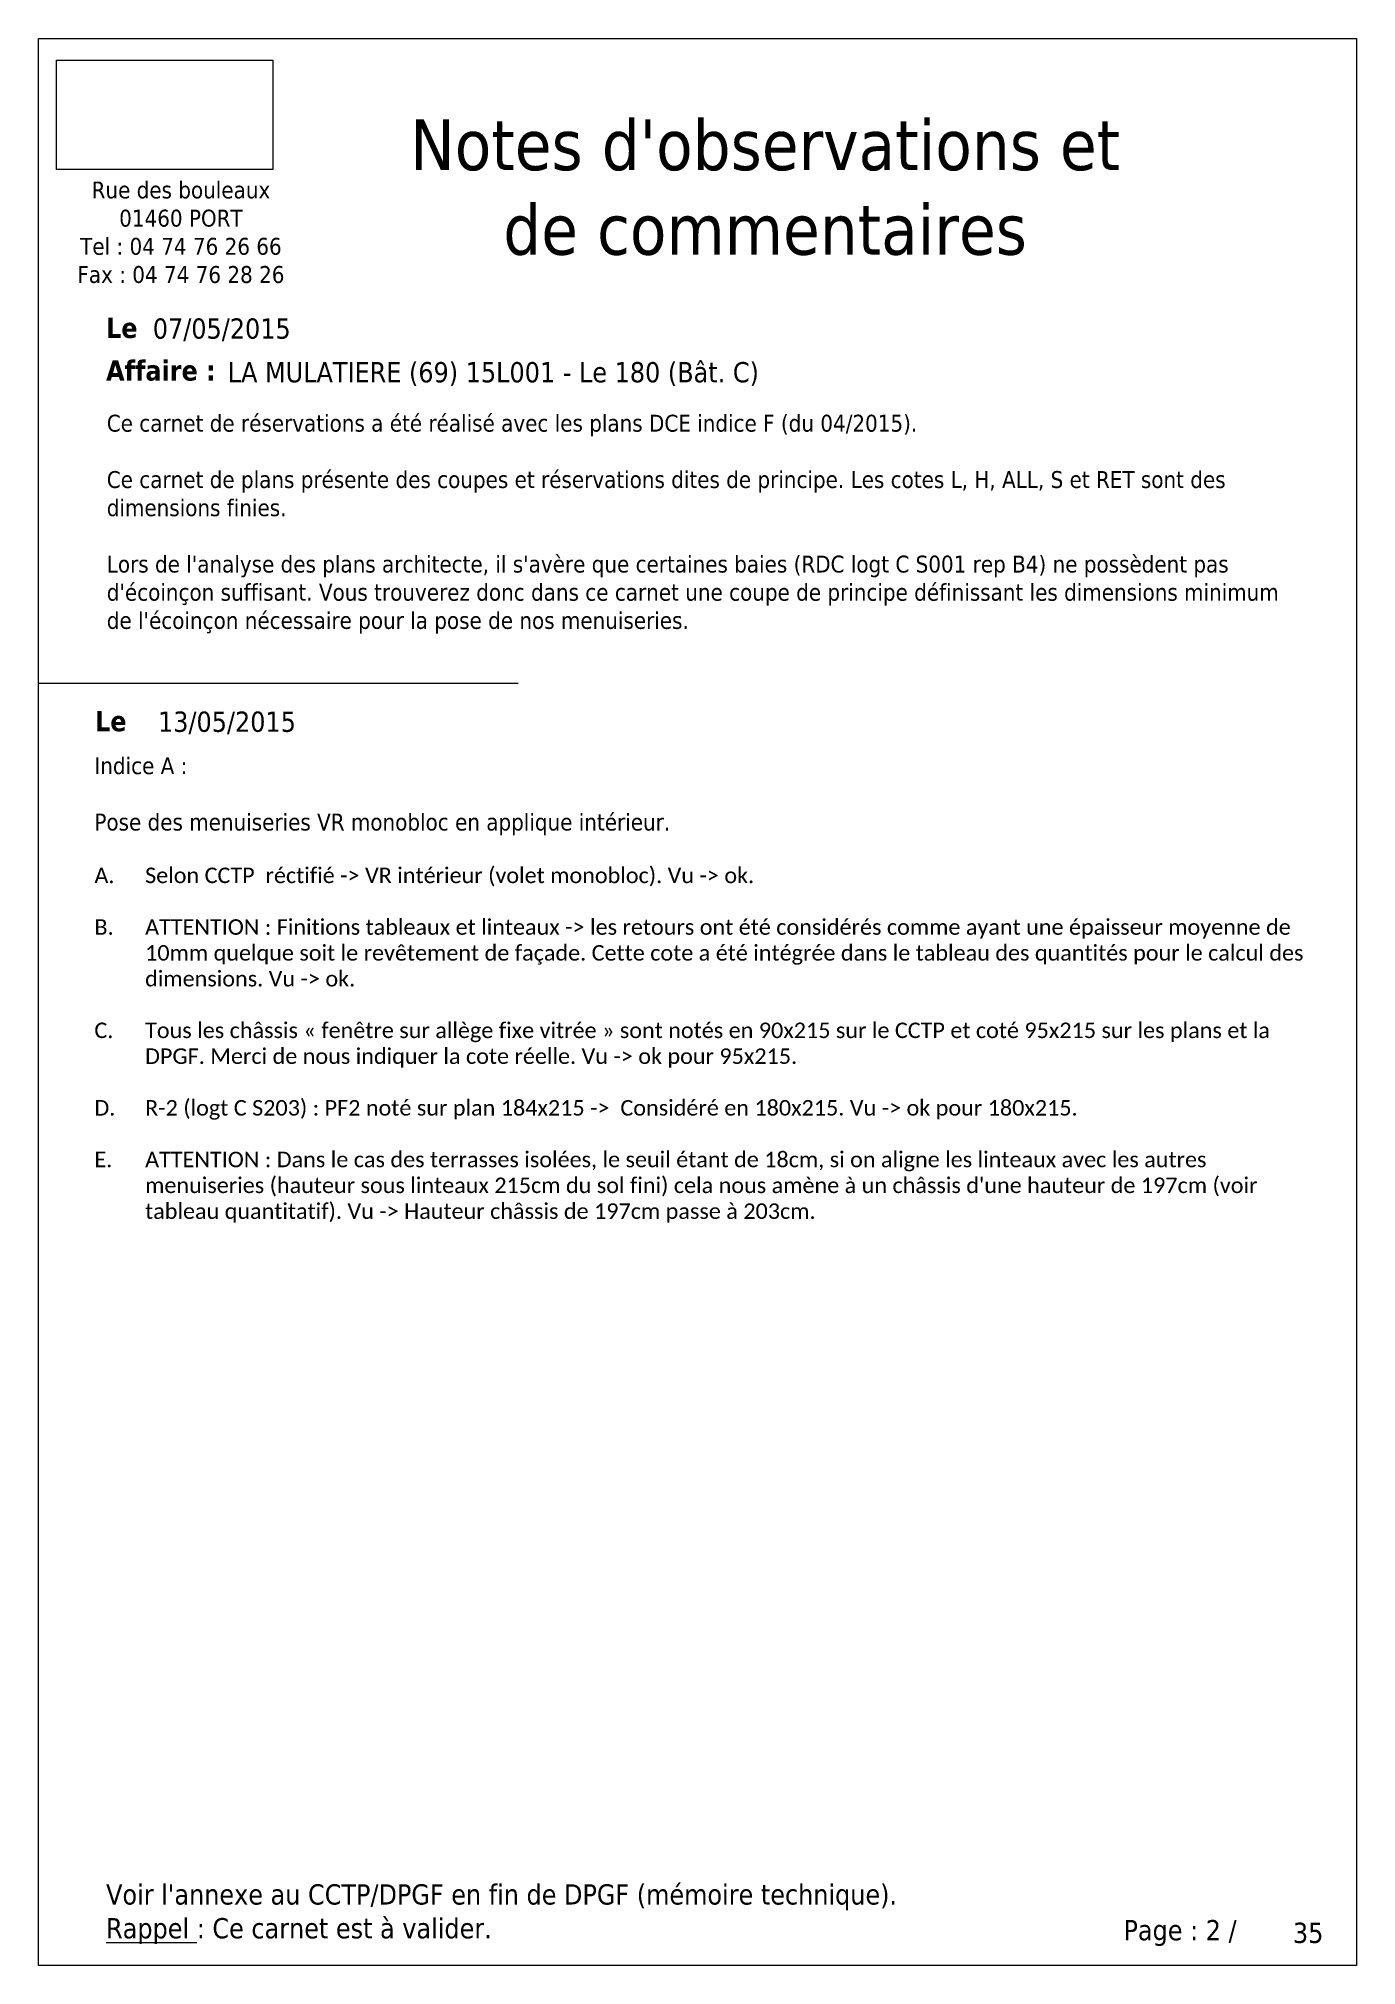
# Paper-space layout 'Notes et commentaires' of a CAD drawing. Header units: millimetres. Extents: x -170 to 25, y 13 to 298.
import ezdxf

# ---------------------------------------------------------------- set-up
doc = ezdxf.new("R2010")
doc.units = ezdxf.units.MM
doc.layers.get('0').update_dxf_attribs({"lineweight": 13})
doc.layers.add('1 - Cache', color=7, linetype='Continuous', lineweight=0, true_color=0xffffff)
doc.layers.add('1 - Cartouche', color=7, linetype='Continuous', lineweight=13)
doc.layers.add('Texte', color=7, linetype='Continuous', lineweight=13)
doc.styles.add('Texte Poralu', font='tahomabd.ttf')
picture_1 = doc.add_image_def('image1.jpg', size_in_pixel=(1285, 649))

# ---------------------------------------------------------------- blocks, each defined once
blk = doc.blocks.new('Cartouche - Total de page')
at = {"layer": '1 - Cartouche', "color": 0, "insert": (0, 0), "char_height": 5, "attachment_point": 5, "style": 'Texte Poralu'}
blk.add_mtext('35', dxfattribs=at)
blk = doc.blocks.new('*U34')
at = {"layer": '1 - Cartouche'}
blk.add_lwpolyline([(-195, 285), (0, 285), (0, 0), (-195, 0), (-195, 285)], dxfattribs=at)
blk = doc.blocks.new('*U55')
at = {"layer": '1 - Cartouche', "insert": (0, 0), "char_height": 3, "attachment_point": 4, "style": 'Texte Poralu'}
blk.add_mtext('07/05/2015', dxfattribs=at)
blk = doc.blocks.new('Cartouche - Indice A - Date')
at = {"insert": (0, 0), "char_height": 1.5, "attachment_point": 5, "style": 'Texte Poralu'}
blk.add_mtext('13/05/2015', dxfattribs=at)

psp = doc.layouts.new('Notes et commentaires')

# ---------------------------------------------------------------- linework, layer by layer
at = {"layer": 'Texte'}
psp.add_line((-170.42, 202.37), (-99.46, 202.37), dxfattribs=at)

# ---------------------------------------------------------------- block references
for name, p in [('*U34', (24.58, 12.72)), ('*U55', (-153.51, 254.64))]:
    psp.add_blockref(name, p)
at = {"xscale": 0.6, "yscale": 0.6, "zscale": 0.6}
psp.add_blockref('Cartouche - Total de page', (17.43, 17.52), dxfattribs=at)
at = {"layer": 'Texte', "xscale": 2, "yscale": 2, "zscale": 2}
psp.add_blockref('Cartouche - Indice A - Date', (-142.54, 196.49), dxfattribs=at)

# ---------------------------------------------------------------- texts
at = {"insert": (-142.42, 248.1), "char_height": 3, "attachment_point": 4, "style": 'Texte Poralu'}
psp.add_mtext('LA MULATIERE (69) 15L001 - Le 180 (Bât. C)', dxfattribs=at)
at = {"layer": '1 - Cartouche', "style": 'Texte Poralu'}
for s, insert, char_height, width, attachment_point in [("Notes d'observations et de commentaires", (-62.92, 275.68), 7.5, 109.7576, 5), ("\\A1;{\\fTahoma|b0|i0|c0|p34;Ce carnet de réservations a été réalisé avec les plans }DCE{\\fTahoma|b0|i0|c0|p34; indice F (du 04/2015). \\P\\PCe carnet de plans présente des coupes et réservations dites de principe. Les cotes L, H, ALL, S et RET sont des dimensions finies.\\P\\PLors de l'analyse des plans architecte, il s'avère que certaines baies (RDC logt C S001 rep B4) ne possèdent pas d'écoinçon suffisant. Vous trouverez donc dans ce carnet une coupe de principe définissant les dimensions minimum de l'écoinçon nécessaire pour la pose de nos menuiseries.}", (-160.32, 242.08), 2.5, 174.9038, 1), ("\\A1;Indice A :\\P\\PPose des menuiseries VR monobloc en applique intérieur.{\\fCalibri|b0|i0|c0|p34;\\H0.91667x;\\P\\P\\pi-7.5,l7.5,t7.5;A.^ISelon CCTP  réctifié -> VR intérieur (volet monobloc). \\C94;Vu -> ok.\\C256;\\P\\pi0,l0,tz;\\P\\pi-7.5,l7.5,t7.5;B.^IATTENTION : Finitions tableaux et linteaux -> les retours ont été considérés comme ayant une épaisseur moyenne de 10mm quelque soit le revêtement de façade. Cette cote a été intégrée dans le tableau des quantités pour le calcul des dimensions. \\C94;Vu -> ok.\\C256;\\P\\pi0,l0,tz;\\P\\pi-7.5,l7.5,t7.5;\\A0;C.^ITous les châssis «\\~fenêtre sur allège fixe vitrée\\~» sont notés en 90x215 sur le CCTP et coté 95x215 sur les plans et la DPGF. Merci de nous indiquer la cote réelle. \\C94;Vu -> ok pour 95x215.\\C256;\\P\\pi0,l0,tz;\\P\\pi-7.5,l7.5,t7.5;D.^IR-2 (logt C S203) : PF2 noté sur plan 184x215 ->  Considéré en 180x215. \\C94;Vu -> ok pour 180x215.\\C256;\\P\\pi0,l0,tz;\\P\\pi-7.5,l7.5,t7.5;E.^IATTENTION : Dans le cas des terrasses isolées, le seuil étant de 18cm, si on aligne les linteaux avec les autres menuiseries (hauteur sous linteaux 215cm du sol fini) cela nous amène à un châssis d'une hauteur de 197cm (voir tableau quantitatif). \\C94;Vu -> Hauteur châssis de 197cm passe à 203cm.}", (-162.15, 191.42), 2.5, 178.8659, 1), ("\\pi-9,l9,t9;Voir l'annexe au CCTP/DPGF en fin de DPGF (mémoire technique).\\P{\\LRappel} : Ce carnet est à valider.", (-160.42, 24.73), 3, 175, 1)]:
    psp.add_mtext(s, dxfattribs=dict(at, insert=insert, char_height=char_height, width=width, attachment_point=attachment_point))
for s, insert, char_height, attachment_point in [('Rue des bouleaux\\P01460 PORT\\PTel : 04 74 76 26 66\\PFax : 04 74 76 28 26', (-149.35, 269.05), 2.5, 5), ('{\\fTahoma|b1|i0|c238|p34;Le} ', (-160.42, 254.9), 3, 4), ('{\\fTahoma|b1|i0|c238|p34;Affaire : } ', (-160.42, 248.6), 3, 4), ('{\\fTahoma|b1|i0|c238|p34;Le} ', (-162.05, 196.74), 3, 4), ('Page : 2 /', (-9.89, 17.52), 3, 4)]:
    psp.add_mtext(s, dxfattribs=dict(at, insert=insert, char_height=char_height, attachment_point=attachment_point))

# ---------------------------------------------------------------- pictures from other files: only their frames are drawn
at = {"layer": '1 - Cache'}
image = psp.add_image(picture_1, insert=(-167.77, 278.36), size_in_units=(32.04, 16.18), dxfattribs=at)

doc.saveas('drawing.dxf')
